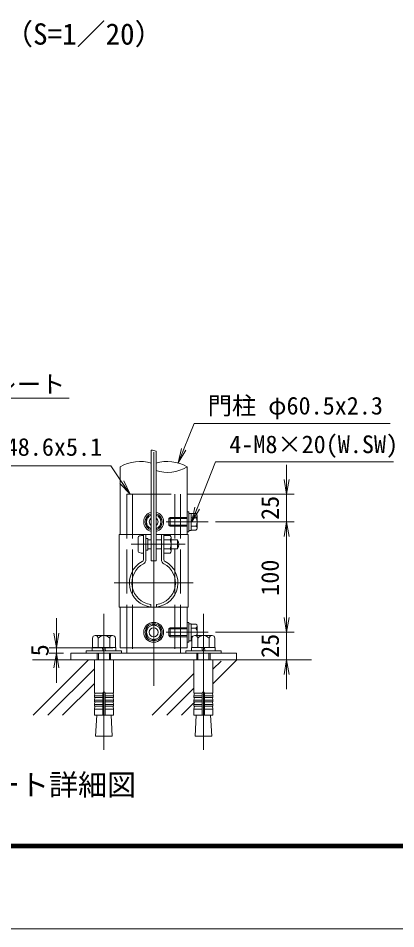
# Model space of a CAD drawing. Units: millimetres, scale not verified. Extents: x -4200 to 4200, y -2970 to 2970.
# Drawn here: x 1061 to 2086, y -2970 to -495 of the extents above; entities that cross this region are included whole.
import ezdxf
from ezdxf.enums import TextEntityAlignment as Align

# ---------------------------------------------------------------- set-up
doc = ezdxf.new("R2010")
doc.units = ezdxf.units.MM
doc.header["$LTSCALE"] = 20
doc.linetypes.add('DASHED', pattern=[7.5, 6, -1.5])
doc.linetypes.add('USER1', pattern=[50.8, 31.75, -6.35, 6.35, -6.35])
doc.layers.add('0-0_D-TTL-TXT', color=7, linetype='Continuous')
for name, color, linetype, lineweight in [('0-1_D-BMK', 2, 'USER1', 13), ('0-2_D-STR1', 1, 'Continuous', 18), ('0-3_D-STR3', 3, 'Continuous', 13), ('0-4_D-STR-DIM', 7, 'Continuous', 9), ('0-5_0', 3, 'Continuous', 18), ('0-6_D-STR-TXT', 7, 'Continuous', 9), ('0-8_D-TTL', 7, 'Continuous', 9), ('0-9_D-BGD', 7, 'Continuous', 9), ('0-B_D-DCR-HCH', 7, 'Continuous', 9)]:
    doc.layers.add(name, color=color, linetype=linetype, lineweight=lineweight)
doc.styles.add('ＭＳ ゴシック', font='')
doc.styles.get('ＭＳ ゴシック').set_extended_font_data('MS Gothic')

# ---------------------------------------------------------------- blocks, each defined once
blk = doc.blocks.new('_Open')
at = {"layer": '0-5_0', "color": 7, "lineweight": 9}
blk.add_line((-20, 3.33), (0, 0), dxfattribs=at)
blk.add_lwpolyline([(-20, -3.33), (0, 0), (-20, 0)], dxfattribs=at)
blk = doc.blocks.new('MLeader2')
at = {"layer": '0-6_D-STR-TXT'}
blk.add_line((595.33, -1413.42), (576.8, -1389.3), dxfattribs=at)
for points in [[(602.15, -1406.1), (576.8, -1389.3), (598.74, -1409.76)], [(598.74, -1409.76), (725.55, -1528.03), (1017.62, -1528.03), (1199.71, -1528.03)]]:
    blk.add_lwpolyline(points, dxfattribs=at)

msp = doc.modelspace()

# ---------------------------------------------------------------- linework, layer by layer
at = {"layer": '0-1_D-BMK'}
for p, q in [((1429, -2309.65), (1429, -1665.35)), ((1576.66, -1863.97), (1462.84, -1863.97)), ((1368.02, -1924.87), (1514.65, -1924.87)), ((1321.57, -2029.87), (1536.43, -2029.87)), ((1294, -2114.17), (1294, -2483.18)), ((1564, -2114.17), (1564, -2483.18)), ((1576.66, -2163.97), (1462.84, -2163.97))]:
    msp.add_line(p, q, dxfattribs=at)
at = {"layer": '0-2_D-STR1'}
for p, q in [((1338.25, -1714.45), (1338.25, -1897.87)), ((1519.75, -1714.45), (1519.75, -1897.87)), ((1338.25, -2205.97), (1338.25, -2095.87)), ((1519.75, -2205.97), (1519.75, -2095.87)), ((1338.25, -2205.97), (1519.75, -2205.97))]:
    msp.add_line(p, q, dxfattribs=at)
at = {"layer": '0-3_D-STR3'}
for p, q in [((1435.75, -1672.02), (1435.75, -1969.87)), ((1422.25, -1845.36), (1409.5, -1852.69)), ((1409.5, -1852.69), (1409.5, -1875.24)), ((1435.75, -1845.36), (1448.5, -1852.69)), ((1448.5, -1852.69), (1448.5, -1875.24)), ((1519.75, -1836.97), (1524.55, -1836.97)), ((1524.55, -1836.97), (1524.55, -1890.97)), ((1543.81, -1841.47), (1530.55, -1841.47)), ((1530.55, -1841.47), (1530.55, -1886.47)), ((1543.81, -1852.69), (1530.55, -1852.69)), ((1547.05, -1847.08), (1547.05, -1880.86)), ((1422.25, -1882.58), (1409.5, -1875.24)), ((1435.75, -1882.58), (1448.5, -1875.24)), ((1543.81, -1875.24), (1530.55, -1875.24)), ((1335.7, -1897.87), (1335.7, -2095.87)), ((1335.7, -1897.87), (1422.25, -1897.87)), ((1386.7, -1905.37), (1386.7, -1944.37)), ((1401.1, -1897.87), (1401.1, -1966.35)), ((1408, -1897.87), (1408, -1966.35)), ((1435.75, -1897.87), (1522.3, -1897.87)), ((1450, -1897.87), (1450, -1966.35)), ((1456.9, -1897.87), (1456.9, -1966.35)), ((1473.4, -1900.57), (1456.9, -1900.57)), ((1522.3, -1897.87), (1522.3, -2095.87)), ((1543.81, -1886.47), (1530.55, -1886.47)), ((1413.1, -1908.91), (1408, -1908.91)), ((1413.1, -1908.91), (1413.1, -1940.82)), ((1413.1, -1912.87), (1422.25, -1912.87)), ((1435.75, -1912.87), (1450, -1912.87)), ((1473.4, -1912.72), (1456.9, -1912.72)), ((1476.4, -1907.12), (1476.4, -1942.98)), ((1476.4, -1912.87), (1494.1, -1912.87)), ((1494.1, -1912.87), (1494.1, -1936.87)), ((1413.1, -1940.82), (1408, -1940.82)), ((1413.1, -1936.87), (1422.25, -1936.87)), ((1435.75, -1936.87), (1450, -1936.87)), ((1473.4, -1937.02), (1456.9, -1937.02)), ((1473.4, -1949.17), (1456.9, -1949.17)), ((1476.4, -1936.87), (1494.1, -1936.87)), ((1335.7, -2095.87), (1522.3, -2095.87)), ((1421.5, -2088.43), (1421.5, -2095.87)), ((1436.5, -2088.43), (1436.5, -2095.87)), ((1429, -2141.57), (1409.5, -2152.8)), ((1409.5, -2152.8), (1409.5, -2175.35)), ((1429, -2141.57), (1448.5, -2152.8)), ((1448.5, -2152.8), (1448.5, -2175.35)), ((1519.75, -2136.97), (1524.55, -2136.97)), ((1519.75, -2137.07), (1519.75, -2191.07)), ((1524.55, -2136.97), (1524.55, -2190.97)), ((1543.81, -2141.47), (1530.55, -2141.47)), ((1530.55, -2141.47), (1530.55, -2186.47)), ((1543.81, -2152.69), (1530.55, -2152.69)), ((1547.05, -2147.08), (1547.05, -2172.56)), ((1429, -2186.57), (1409.5, -2175.35)), ((1429, -2186.57), (1448.5, -2175.35)), ((1534.73, -2175.24), (1530.55, -2175.24)), ((1519.75, -2190.97), (1524.55, -2190.97)), ((1532.82, -2186.47), (1530.55, -2186.47)), ((1356.1, -2205.97), (1356.1, -2220.97)), ((1501.9, -2205.97), (1501.9, -2220.97)), ((1268.05, -2238.97), (1319.95, -2238.97)), ((1538.05, -2238.97), (1589.95, -2238.97))]:
    msp.add_line(p, q, dxfattribs=at)
at = {"layer": '0-3_D-STR3', "linetype": 'DASHED'}
for p, q in [((1356.1, -1788.97), (1356.1, -2205.97)), ((1356.1, -1788.97), (1501.9, -1788.97)), ((1371.4, -1788.97), (1371.4, -2220.97)), ((1486.6, -1788.97), (1486.6, -2220.97)), ((1501.9, -1788.97), (1501.9, -2205.97)), ((1473.55, -1851.97), (1470.55, -1854.97)), ((1519.75, -1854.97), (1470.55, -1854.97)), ((1470.55, -1854.97), (1470.55, -1872.97)), ((1519.75, -1851.97), (1473.55, -1851.97)), ((1519.75, -1872.97), (1470.55, -1872.97)), ((1519.75, -1875.97), (1473.55, -1875.97)), ((1473.55, -2151.97), (1470.55, -2154.97)), ((1519.75, -2151.97), (1473.55, -2151.97)), ((1519.75, -2154.97), (1470.55, -2154.97)), ((1470.55, -2154.97), (1470.55, -2172.97)), ((1519.75, -2172.97), (1470.55, -2172.97)), ((1519.75, -2175.97), (1473.55, -2175.97))]:
    msp.add_line(p, q, dxfattribs=at)
at = {"layer": '0-3_D-STR3', "lineweight": 18}
for p, q in [((1317.38, -2172.67), (1270.62, -2172.67)), ((1276, -2172.67), (1312, -2172.67)), ((1587.38, -2172.67), (1540.62, -2172.67)), ((1546, -2172.67), (1582, -2172.67)), ((1262.82, -2180.17), (1262.82, -2205.07)), ((1278.41, -2205.07), (1278.41, -2180.17)), ((1309.59, -2205.07), (1309.59, -2180.17)), ((1325.18, -2205.07), (1325.18, -2180.17)), ((1532.82, -2180.17), (1532.82, -2205.07)), ((1548.41, -2205.07), (1548.41, -2180.17)), ((1579.59, -2205.07), (1579.59, -2180.17)), ((1595.18, -2205.07), (1595.18, -2180.17)), ((1246, -2214.07), (1246, -2220.97)), ((1342, -2214.07), (1246, -2214.07)), ((1246, -2220.97), (1342, -2220.97)), ((1326.25, -2205.07), (1261.75, -2205.07)), ((1261.75, -2205.07), (1261.75, -2214.07)), ((1261.75, -2214.07), (1326.25, -2214.07)), ((1262.82, -2205.07), (1325.18, -2205.07)), ((1276.01, -2220.97), (1276.01, -2238.97)), ((1279.25, -2238.97), (1279.25, -2220.97)), ((1289.5, -2205.07), (1291.91, -2214.07)), ((1298.5, -2214.07), (1296.09, -2205.07)), ((1308.77, -2238.97), (1308.77, -2220.97)), ((1312.01, -2238.97), (1312.01, -2220.97)), ((1326.25, -2214.07), (1326.25, -2205.07)), ((1342, -2220.97), (1342, -2214.07)), ((1516, -2214.07), (1516, -2220.97)), ((1612, -2214.07), (1516, -2214.07)), ((1516, -2220.97), (1612, -2220.97)), ((1596.25, -2205.07), (1531.75, -2205.07)), ((1531.75, -2205.07), (1531.75, -2214.07)), ((1531.75, -2214.07), (1596.25, -2214.07)), ((1532.82, -2205.07), (1595.18, -2205.07)), ((1546.01, -2220.97), (1546.01, -2238.97)), ((1549.25, -2238.97), (1549.25, -2220.97)), ((1559.5, -2205.07), (1561.91, -2214.07)), ((1568.5, -2214.07), (1566.09, -2205.07)), ((1578.77, -2238.97), (1578.77, -2220.97)), ((1582.01, -2238.97), (1582.01, -2220.97)), ((1596.25, -2214.07), (1596.25, -2205.07)), ((1612, -2220.97), (1612, -2214.07)), ((1268.05, -2238.97), (1268.05, -2329.08)), ((1319.95, -2238.97), (1319.95, -2329.08)), ((1538.05, -2238.97), (1538.05, -2329.08)), ((1589.95, -2238.97), (1589.95, -2329.08)), ((1291, -2329.08), (1268.05, -2329.08)), ((1268.05, -2336.58), (1269.35, -2329.2)), ((1268.05, -2336.58), (1291, -2336.58)), ((1268.05, -2336.58), (1268.05, -2341.08)), ((1268.05, -2341.08), (1291, -2341.08)), ((1268.05, -2348.58), (1269.35, -2341.2)), ((1268.05, -2348.58), (1291, -2348.58)), ((1268.05, -2348.58), (1268.05, -2353.08)), ((1291, -2329.08), (1291, -2388.97)), ((1297, -2329.08), (1319.95, -2329.08)), ((1297, -2329.08), (1297, -2388.97)), ((1319.95, -2336.58), (1297, -2336.58)), ((1319.95, -2341.08), (1297, -2341.08)), ((1319.95, -2348.58), (1297, -2348.58)), ((1319.95, -2336.58), (1318.65, -2329.2)), ((1319.95, -2348.58), (1318.65, -2341.2)), ((1319.95, -2336.58), (1319.95, -2341.08)), ((1319.95, -2348.58), (1319.95, -2353.08)), ((1561, -2329.08), (1538.05, -2329.08)), ((1538.05, -2336.58), (1539.35, -2329.2)), ((1538.05, -2336.58), (1561, -2336.58)), ((1538.05, -2336.58), (1538.05, -2341.08)), ((1538.05, -2341.08), (1561, -2341.08)), ((1538.05, -2348.58), (1539.35, -2341.2)), ((1538.05, -2348.58), (1561, -2348.58)), ((1538.05, -2348.58), (1538.05, -2353.08)), ((1561, -2329.08), (1561, -2388.97)), ((1567, -2329.08), (1589.95, -2329.08)), ((1567, -2329.08), (1567, -2388.97)), ((1589.95, -2336.58), (1567, -2336.58)), ((1589.95, -2341.08), (1567, -2341.08)), ((1589.95, -2348.58), (1567, -2348.58)), ((1589.95, -2336.58), (1588.65, -2329.2)), ((1589.95, -2348.58), (1588.65, -2341.2)), ((1589.95, -2336.58), (1589.95, -2341.08)), ((1589.95, -2348.58), (1589.95, -2353.08)), ((1268.05, -2353.08), (1291, -2353.08)), ((1268.05, -2360.58), (1269.35, -2353.2)), ((1268.05, -2360.58), (1291, -2360.58)), ((1268.05, -2360.58), (1268.05, -2365.08)), ((1268.05, -2372.47), (1269.35, -2365.08)), ((1268.05, -2365.08), (1291, -2365.08)), ((1268.05, -2372.47), (1291, -2372.47)), ((1268.05, -2372.47), (1268.05, -2388.97)), ((1319.95, -2353.08), (1297, -2353.08)), ((1319.95, -2360.58), (1297, -2360.58)), ((1319.95, -2365.08), (1297, -2365.08)), ((1319.95, -2372.47), (1297, -2372.47)), ((1319.95, -2360.58), (1318.65, -2353.2)), ((1319.95, -2372.47), (1318.65, -2365.08)), ((1319.95, -2360.58), (1319.95, -2365.08)), ((1319.95, -2372.47), (1319.95, -2388.97)), ((1538.05, -2353.08), (1561, -2353.08)), ((1538.05, -2360.58), (1539.35, -2353.2)), ((1538.05, -2360.58), (1561, -2360.58)), ((1538.05, -2360.58), (1538.05, -2365.08)), ((1538.05, -2372.47), (1539.35, -2365.08)), ((1538.05, -2365.08), (1561, -2365.08)), ((1538.05, -2372.47), (1561, -2372.47)), ((1538.05, -2372.47), (1538.05, -2388.97)), ((1589.95, -2353.08), (1567, -2353.08)), ((1589.95, -2360.58), (1567, -2360.58)), ((1589.95, -2365.08), (1567, -2365.08)), ((1589.95, -2372.47), (1567, -2372.47)), ((1589.95, -2360.58), (1588.65, -2353.2)), ((1589.95, -2372.47), (1588.65, -2365.08)), ((1589.95, -2360.58), (1589.95, -2365.08)), ((1589.95, -2372.47), (1589.95, -2388.97)), ((1268.05, -2388.97), (1319.95, -2388.97)), ((1274.52, -2388.97), (1271.26, -2446.27)), ((1313.48, -2388.97), (1316.74, -2446.27)), ((1538.05, -2388.97), (1589.95, -2388.97)), ((1544.52, -2388.97), (1541.26, -2446.27)), ((1583.48, -2388.97), (1586.74, -2446.27)), ((1316.74, -2446.27), (1271.26, -2446.27)), ((1586.74, -2446.27), (1541.26, -2446.27))]:
    msp.add_line(p, q, dxfattribs=at)
at = {"layer": '0-3_D-STR3'}
for points in [[(1422.25, -1669.23), (1422.25, -1969.87), (1435.75, -1969.87)], [(1519.75, -1836.97), (1519.75, -1890.97), (1524.55, -1890.97)]]:
    msp.add_lwpolyline(points, dxfattribs=at)
at = {"layer": '0-3_D-STR3', "linetype": 'DASHED'}
for points in [[(1473.55, -1851.97), (1473.55, -1875.97), (1470.55, -1872.97)], [(1473.55, -2151.97), (1473.55, -2175.97), (1470.55, -2172.97)]]:
    msp.add_lwpolyline(points, dxfattribs=at)
at = {"layer": '0-3_D-STR3'}
for points in [[(1530.55, -1840.87), (1524.55, -1840.87), (1524.55, -1887.07), (1530.55, -1887.07)], [(1530.55, -2140.87), (1524.55, -2140.87), (1524.55, -2187.07), (1530.55, -2187.07)], [(1204, -2238.97), (1654, -2238.97), (1654, -2220.97), (1204, -2220.97)]]:
    msp.add_lwpolyline(points, close=True, dxfattribs=at)
for radius in [27, 23.1, 19.5, 12]:
    msp.add_circle((1429, -2164.07), radius, dxfattribs=at)
for centre, radius, start, end in [((1429, -1863.97), 27, 104.47751, 255.52249), ((1429, -1863.97), 23.1, 106.99018, 253.00982), ((1429, -1863.97), 19.5, 110.25225, 249.74775), ((1429, -1863.97), 12, 124.22887, 235.77113), ((1429, -1863.97), 27, 284.47751, 75.52249), ((1429, -1863.97), 23.1, 286.99018, 73.00982), ((1429, -1863.97), 19.5, 290.25225, 69.74775), ((1429, -1863.97), 12, 304.22887, 55.77113), ((1540.57, -1847.08), 6.48, 300, 60), ((1525.81, -1863.97), 21.24, 327.93138, 32.06862), ((1540.57, -1880.86), 6.48, 300, 60), ((1468.79, -1906.64), 7.63, 307.21089, 52.78911), ((1450.3, -1924.87), 26.1, 332.26063, 27.73937), ((1471.6, -1924.87), 25.5, 331.92751, 28.07249), ((1468.75, -1943.09), 7.65, 307.42505, 52.57495), ((1429, -2029.87), 66, 118.0884, 263.47502), ((1429, -2029.87), 59.1, 118.0884, 262.7093), ((1395.1, -1966.35), 6, 298.0884, 0), ((1395.1, -1966.35), 12.9, 298.0884, 0), ((1429, -2029.87), 66, 276.52498, 61.9116), ((1429, -2029.87), 59.1, 277.2907, 61.9116), ((1462.9, -1966.35), 12.9, 180, 241.9116), ((1462.9, -1966.35), 6, 180, 241.9116), ((1540.57, -2147.08), 6.48, 300, 60), ((1525.81, -2163.97), 21.24, 336.12546, 32.06862), ((1540.62, -2180.47), 7.8, 2.20423, 177.79577)]:
    msp.add_arc(centre, radius, start, end, dxfattribs=at)
at = {"layer": '0-3_D-STR3', "lineweight": 18}
for centre, radius, start, end in [((1270.62, -2180.47), 7.8, 2.20423, 177.79577), ((1294, -2192.62), 19.95, 38.61324, 141.38676), ((1317.38, -2180.47), 7.8, 2.20423, 177.79577), ((1564, -2192.62), 19.95, 38.61324, 141.38676), ((1587.38, -2180.47), 7.8, 2.20423, 177.79577), ((1294, -2329.08), 3, 0, 180), ((1564, -2329.08), 3, 0, 180)]:
    msp.add_arc(centre, radius, start, end, dxfattribs=at)
at = {"layer": '0-3_D-STR3'}
for centre, start_param, end_param in [((1401.1, -1905.37), 1.5707963, 3.1415927), ((1401.1, -1944.37), 3.1415927, 4.712389)]:
    msp.add_ellipse(centre, major_axis=(14.4, 0), ratio=0.3125, start_param=start_param, end_param=end_param, dxfattribs=at)
at = {"layer": '0-4_D-STR-DIM'}
for p, q in [((1789.86, -1748.97), (1789.86, -1708.97)), ((1521.9, -1788.97), (1809.86, -1788.97)), ((1789.86, -1788.97), (1789.86, -1863.97)), ((1596.66, -1863.97), (1809.86, -1863.97)), ((1596.66, -1863.97), (1809.86, -1863.97)), ((1789.86, -1903.97), (1789.86, -1943.97)), ((1789.86, -1903.97), (1789.86, -2123.97)), ((1789.86, -2123.97), (1789.86, -2083.97)), ((1165.14, -2165.97), (1165.14, -2125.97)), ((1596.66, -2163.97), (1809.86, -2163.97)), ((1596.66, -2163.97), (1809.86, -2163.97)), ((1789.86, -2238.97), (1789.86, -2163.97)), ((1318.25, -2205.97), (1145.14, -2205.97)), ((1184, -2220.97), (1145.14, -2220.97)), ((1165.14, -2220.97), (1165.14, -2205.97)), ((1674, -2238.97), (1809.86, -2238.97)), ((1165.14, -2260.97), (1165.14, -2300.97)), ((1789.86, -2278.97), (1789.86, -2318.97))]:
    msp.add_line(p, q, dxfattribs=at)
msp.add_lwpolyline([(979.41, -1711.27), (1312.99, -1711.27), (1363.84, -1787.31)], dxfattribs=at)
for centre, radius, start, end in [((1424.56, -1692.16), 23.04, 60.95271, 95.76063), ((1391.87, -1803.67), 104.1, 72.60272, 121.00535), ((1466.13, -1803.67), 104.1, 58.99532, 107.39813), ((1466.13, -1625.22), 104.1, 252.60249, 301.00363)]:
    msp.add_arc(centre, radius, start, end, dxfattribs=at)
at = {"layer": '0-6_D-STR-TXT'}
for points in [[(2070.91, -1596.16), (1538.59, -1596.16), (1496.38, -1701.99)], [(2079.51, -1701.11), (1596.95, -1701.11), (1533.24, -1862.11)]]:
    msp.add_lwpolyline(points, dxfattribs=at)
at = {"layer": '0-8_D-TTL', "color": 2, "lineweight": 18}
msp.add_lwpolyline([(-4199.68, 2970.23), (4200.32, 2970.23), (4200.32, -2969.77), (-4199.68, -2969.77)], close=True, dxfattribs=at)
at = {"layer": '0-8_D-TTL'}
for points in [[(-3929.68, 2750.23), (3930.32, 2750.23), (3930.32, -2749.77), (-3929.68, -2749.77)], [(-3927.18, 2747.73), (3927.82, 2747.73), (3927.82, -2747.27), (-3927.18, -2747.27)], [(-3924.68, 2745.23), (3925.32, 2745.23), (3925.32, -2744.77), (-3924.68, -2744.77)], [(-3922.18, 2742.73), (3922.82, 2742.73), (3922.82, -2742.27), (-3922.18, -2742.27)], [(-3919.68, 2740.23), (3920.32, 2740.23), (3920.32, -2739.77), (-3919.68, -2739.77)]]:
    msp.add_lwpolyline(points, close=True, dxfattribs=at)
at = {"layer": '0-9_D-BGD'}
msp.add_line((1857.59, -2238.97), (1100.16, -2238.97), dxfattribs=at)
at = {"layer": '0-B_D-DCR-HCH'}
for p, q in [((1102.3, -2388.97), (1252.3, -2238.97)), ((1589.94, -2303.63), (1654.6, -2238.97)), ((1589.94, -2263.86), (1611.77, -2242.03)), ((1142.08, -2388.97), (1268.03, -2263.02)), ((1425.05, -2388.97), (1538.04, -2275.98)), ((1181.85, -2388.97), (1268.03, -2302.79)), ((1464.83, -2388.97), (1538.04, -2315.76)), ((1504.6, -2388.97), (1540.49, -2353.08))]:
    msp.add_line(p, q, dxfattribs=at)

# ---------------------------------------------------------------- block references
at = {"layer": '0-4_D-STR-DIM', "xscale": 2, "yscale": 2}
for p, rotation in [((1364.95, -1788.97), 303.77113), ((1789.86, -1788.97), 270), ((1789.86, -1863.97), 90), ((1789.86, -1863.97), 90), ((1789.86, -2163.97), 270), ((1789.86, -2163.97), 270), ((1165.14, -2205.97), 270), ((1165.14, -2220.97), 90), ((1789.86, -2238.97), 90)]:
    msp.add_blockref('_Open', p, dxfattribs=dict(at, rotation=rotation))
at = {"layer": '0-6_D-STR-TXT'}
msp.add_blockref('MLeader2', (0, 0), dxfattribs=at)
at = {"layer": '0-6_D-STR-TXT', "xscale": 2, "yscale": 2}
for p, rotation in [((1495.64, -1703.85), 248.25894), ((1532.5, -1863.97), 248.409)]:
    msp.add_blockref('_Open', p, dxfattribs=dict(at, rotation=rotation))

# ---------------------------------------------------------------- texts
at = {"layer": '0-0_D-TTL-TXT', "style": 'ＭＳ ゴシック'}
for s, p in [('（S=1／20）', (1023.06, -584.2)), ('後付ベースプレート詳細図', (435.76, -2624.76))]:
    msp.add_text(s, height=57.77, dxfattribs=at).set_placement(p, align=Align.BOTTOM_LEFT)
at = {"layer": '0-4_D-STR-DIM', "style": 'ＭＳ ゴシック'}
for s, p in [('25', (1783.11, -1858.57)), ('100', (1783.11, -2064.62)), ('25', (1783.11, -2233.57)), ('5', (1158.39, -2229.19))]:
    msp.add_text(s, height=48.09, rotation=90, dxfattribs=at).set_placement(p, align=Align.BOTTOM_LEFT)
at = {"layer": '0-6_D-STR-TXT', "style": 'ＭＳ ゴシック'}
for s, p in [('ベースプレート', (729.68, -1528.22)), ('門柱 φ60.5x2.3', (1575.83, -1586.55)), ('4-M8×20(W.SW)', (1634.19, -1691.51)), ('φ48.6x5.1', (977.66, -1698.71))]:
    msp.add_text(s, height=48.09, dxfattribs=at).set_placement(p, align=Align.BOTTOM_LEFT)

doc.saveas('drawing.dxf')
